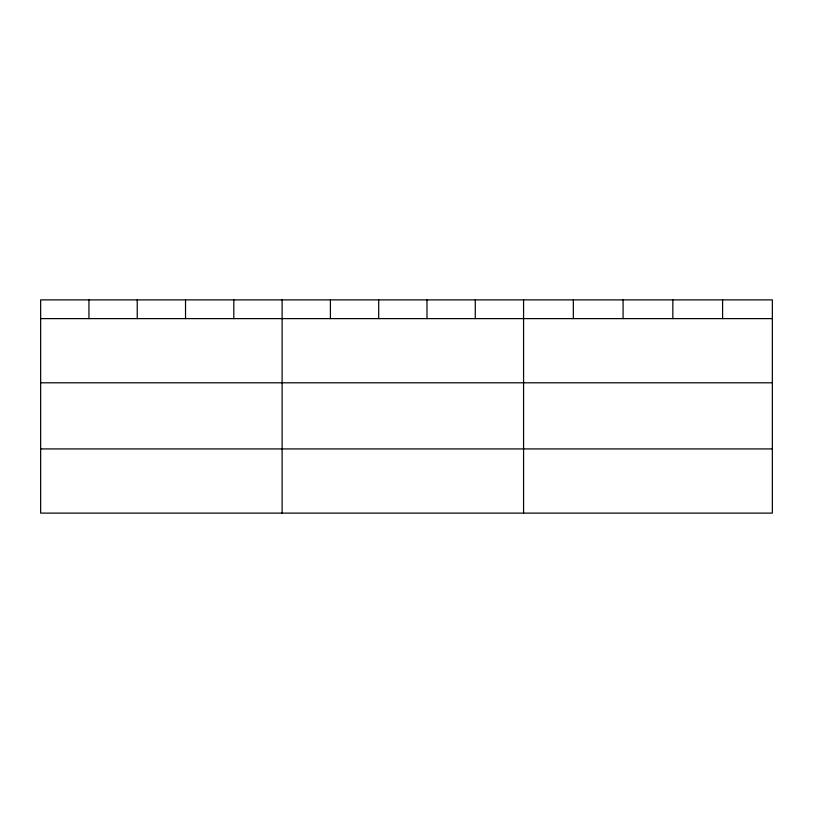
<?xml version="1.0" encoding="UTF-8"?>
<svg xmlns="http://www.w3.org/2000/svg" width="813" height="813" viewBox="0 0 813 813"><rect width="100%" height="100%" fill="white"/><g stroke="black" fill="none" stroke-linecap="round" stroke-linejoin="round"><path stroke-width="1.22" d="M772.35 382.801L772.35 299.885L40.65 299.885L40.65 513.115L772.35 513.115L772.35 382.801L40.65 382.801M40.65 318.615L772.35 318.615M40.65 448.928L772.35 448.928M722.594 299.885L722.594 318.615M672.839 299.885L672.839 318.615M623.083 299.885L623.083 318.615M573.328 299.885L573.328 318.615M523.572 299.885L523.572 513.115M475.28 299.885L475.28 318.615M426.988 299.885L426.988 318.615M378.695 299.885L378.695 318.615M330.403 299.885L330.403 318.615M282.111 299.885L282.111 513.115M233.819 299.885L233.819 318.615M185.527 299.885L185.527 318.615M137.234 299.885L137.234 318.615M88.942 299.885L88.942 318.615"/></g></svg>
